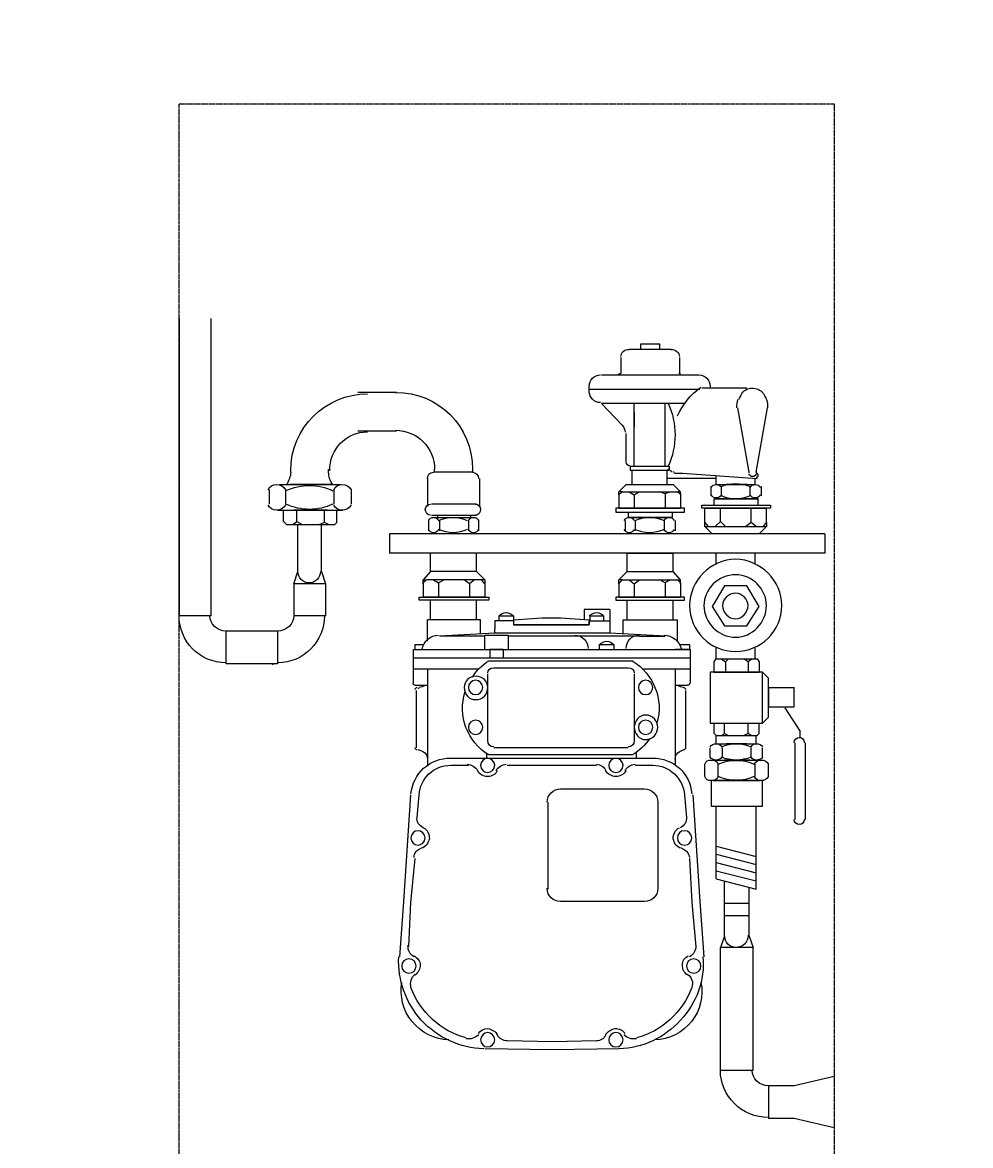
# Model space of a CAD drawing. Header units: millimetres. Extents: x -9013 to 516, y -36629 to 6082.
# Drawn here: x -2578.1 to -2216.3, y 4121.8 to 4550.5 of the extents above; entities that cross this region are included whole.
import ezdxf

# ---------------------------------------------------------------- set-up
doc = ezdxf.new("R2010")
doc.units = ezdxf.units.MM
doc.header["$LTSCALE"] = 0.05
doc.linetypes.add('CENTER2', pattern=[28.575, 19.05, -3.175, 3.175, -3.175])
doc.layers.get('0').update_dxf_attribs({"lineweight": 18})
doc.layers.get('Defpoints').update_dxf_attribs({"color": 140, "lineweight": 18})
doc.layers.add('1', color=7, linetype='Continuous')
doc.layers.add('G-Anno-Std-Cntr', color=1, linetype='CENTER2', lineweight=18)
doc.styles.add('trebuchet_MS', font='trebuc.ttf')
doc.dimstyles.new('MGP', dxfattribs={"dimtxt": 2.5, "dimasz": 2.5, "dimexe": 1.25, "dimexo": 0.625, "dimtad": 1, "dimdec": 0, "dimtxsty": 'trebuchet_MS', "dimcen": 2.5, "dimclrt": 7, "dimadec": 0, "dimazin": 0, "dimtfac": 1, "dimtdec": 0, "dimtmove": 0, "dimatfit": 3, "dimfxl": 1.148294, "dimfxlon": 1, "dimarcsym": 2})

# ---------------------------------------------------------------- blocks, each defined once
blk = doc.blocks.new('*D191')
at = {"color": 0, "lineweight": -2, "transparency": 16777216}
for p, q in [((-2856.68, 4519.46), (-2984.51, 4519.46)), ((-2971.51, 4094.46), (-2971.51, 4494.46)), ((-2856.68, 4069.46), (-2984.51, 4069.46))]:
    blk.add_line(p, q, dxfattribs=at)
at = {"color": 0, "transparency": 16777216}
for points in [[(-2975.68, 4494.46), (-2967.35, 4494.46), (-2971.51, 4519.46)], [(-2975.68, 4094.46), (-2967.35, 4094.46), (-2971.51, 4069.46)]]:
    blk.add_solid(points, dxfattribs=at)
at = {"layer": 'Defpoints', "color": 0, "transparency": 16777216}
for p in [(-2971.51, 4519.46), (-2366.28, 4519.46), (-2216.28, 4069.46)]:
    blk.add_point(p, dxfattribs=at)
at = {"color": 7, "transparency": 16777216, "insert": (-2990.23, 4294.46), "char_height": 25, "attachment_point": 5, "rotation": 90, "style": 'trebuchet_MS'}
blk.add_mtext('450', dxfattribs=at)
blk = doc.blocks.new('*D192')
at = {"color": 0, "lineweight": -2, "transparency": 16777216}
for p, q in [((-2856.68, 4669.46), (-2984.51, 4669.46)), ((-2971.51, 4544.46), (-2971.51, 4644.46)), ((-2856.68, 4519.46), (-2984.51, 4519.46))]:
    blk.add_line(p, q, dxfattribs=at)
at = {"color": 0, "transparency": 16777216}
for points in [[(-2975.68, 4644.46), (-2967.35, 4644.46), (-2971.51, 4669.46)], [(-2975.68, 4544.46), (-2967.35, 4544.46), (-2971.51, 4519.46)]]:
    blk.add_solid(points, dxfattribs=at)
at = {"layer": 'Defpoints', "color": 0, "transparency": 16777216}
for p in [(-2971.51, 4669.46), (-2366.28, 4669.46), (-2216.28, 4519.46)]:
    blk.add_point(p, dxfattribs=at)
at = {"color": 7, "transparency": 16777216, "insert": (-2990.23, 4594.46), "char_height": 25, "attachment_point": 5, "rotation": 90, "style": 'trebuchet_MS'}
blk.add_mtext('150', dxfattribs=at)

msp = doc.modelspace()

# ---------------------------------------------------------------- linework, layer by layer
at = {"layer": '1', "color": 42, "lineweight": 9}
for points in [[(-2518.36, 4437.48), (-2518.36, 4324.09)], [(-2506.24, 4437.48), (-2506.24, 4324.09)], [(-2464.01, 4340.9), (-2462.45, 4336.21), (-2474.57, 4336.21), (-2473, 4340.9)], [(-2474.57, 4336.21), (-2474.57, 4324.09)], [(-2462.45, 4336.21), (-2462.45, 4324.09)], [(-2480.82, 4318.23), (-2500.37, 4318.23)], [(-2480.82, 4305.71), (-2500.37, 4305.71)], [(-2310.2, 4201.7), (-2311.76, 4197.4)], [(-2300.81, 4201.7), (-2299.25, 4197.4)], [(-2299.25, 4150.48), (-2299.25, 4197.4), (-2311.76, 4197.4)], [(-2311.76, 4150.48), (-2311.76, 4197.4)], [(-2268.36, 4148.14), (-2283.61, 4144.62)], [(-2283.61, 4144.62), (-2293.38, 4144.62)], [(-2283.61, 4132.1), (-2293.38, 4132.1)], [(-2268.36, 4128.59), (-2283.61, 4132.1)]]:
    msp.add_lwpolyline(points, dxfattribs=at)
at = {"layer": '1', "color": 0, "lineweight": 5}
for points in [[(-2330.53, 4425.75), (-2346.56, 4425.75)], [(-2334.83, 4425.75), (-2334.83, 4427.71), (-2342.26, 4427.71), (-2342.26, 4425.75)], [(-2349.69, 4422.62), (-2349.69, 4416.76)], [(-2327.4, 4422.62), (-2327.4, 4416.76)], [(-2357.12, 4415.98), (-2319.97, 4415.98)], [(-2350.08, 4415.98), (-2350.86, 4415.98)], [(-2326.62, 4415.98), (-2326.23, 4415.98)], [(-2361.81, 4409.33), (-2361.81, 4411.68)], [(-2315.67, 4411.68), (-2315.67, 4410.89)], [(-2435.32, 4409.33), (-2450.18, 4409.33)], [(-2361.81, 4410.5), (-2319.58, 4410.5)], [(-2301.6, 4410.89), (-2318.8, 4410.89)], [(-2349.3, 4396.82), (-2357.12, 4405.03)], [(-2325.06, 4405.03), (-2357.12, 4405.03)], [(-2344.61, 4381.18), (-2344.61, 4405.03)], [(-2332.88, 4381.18), (-2332.88, 4405.03)], [(-2300.81, 4378.83), (-2305.11, 4403.47)], [(-2298.08, 4378.83), (-2293.78, 4403.47)], [(-2344.61, 4401.9), (-2344.61, 4396.04)], [(-2435.32, 4394.47), (-2450.18, 4394.47)], [(-2347.73, 4382.74), (-2347.73, 4393.69)], [(-2475.74, 4378.83), (-2475.74, 4380)], [(-2461.27, 4378.83), (-2461.27, 4380)], [(-2406.39, 4380), (-2406.39, 4378.83), (-2421.24, 4378.83)], [(-2420.85, 4378.83), (-2420.85, 4380)], [(-2346.17, 4381.18), (-2331.31, 4381.18)], [(-2346.17, 4381.18), (-2346.17, 4381.18), (-2346.17, 4379.61), (-2345.39, 4379.61)], [(-2345.39, 4379.61), (-2331.31, 4379.61)], [(-2345.39, 4374.14), (-2345.39, 4379.61)], [(-2331.31, 4381.18), (-2331.31, 4379.61), (-2332.09, 4379.61)], [(-2332.09, 4374.14), (-2332.09, 4379.61)], [(-2329.36, 4378.44), (-2326.23, 4378.44)], [(-2326.23, 4378.44), (-2297.69, 4376.49)], [(-2313.33, 4374.14), (-2313.33, 4377.66)], [(-2297.69, 4378.44), (-2298.08, 4378.44)], [(-2297.29, 4377.27), (-2297.29, 4378.05)], [(-2480.04, 4374.14), (-2456.58, 4374.14)], [(-2460.1, 4374.14), (-2476.13, 4374.14)], [(-2423.59, 4376.49), (-2423.59, 4365.93)], [(-2403.65, 4376.49), (-2403.65, 4365.93)], [(-2350.47, 4370.23), (-2349.3, 4371.4), (-2350.47, 4371.4), (-2347.73, 4374.14)], [(-2347.73, 4374.14), (-2329.75, 4374.14)], [(-2313.33, 4376.49), (-2332.09, 4376.49)], [(-2327.01, 4371.4), (-2329.75, 4374.14)], [(-2315.28, 4369.84), (-2315.28, 4373.36)], [(-2313.33, 4374.14), (-2298.47, 4374.14)], [(-2312.93, 4374.14), (-2298.86, 4374.14)], [(-2311.37, 4369.84), (-2311.37, 4373.36)], [(-2301.6, 4374.14), (-2309.42, 4374.14)], [(-2300.42, 4369.84), (-2300.42, 4373.36)], [(-2298.47, 4374.14), (-2298.47, 4376.49)], [(-2296.12, 4369.84), (-2296.12, 4373.36)], [(-2483.95, 4372.18), (-2483.95, 4366.71)], [(-2477.69, 4372.18), (-2477.69, 4366.71)], [(-2459.32, 4372.18), (-2459.32, 4366.71)], [(-2452.67, 4372.18), (-2452.67, 4366.71)], [(-2350.47, 4370.23), (-2350.47, 4371.4)], [(-2350.47, 4370.23), (-2350.47, 4365.15)], [(-2349.3, 4371.4), (-2328.18, 4371.4)], [(-2346.56, 4371.4), (-2344.61, 4370.23), (-2342.65, 4371.4)], [(-2344.61, 4370.23), (-2344.61, 4365.15)], [(-2330.92, 4371.4), (-2332.88, 4370.62), (-2334.83, 4371.4)], [(-2332.88, 4370.62), (-2332.88, 4365.15)], [(-2327.01, 4370.23), (-2327.01, 4371.4), (-2328.18, 4371.4), (-2327.01, 4370.62)], [(-2327.01, 4370.62), (-2327.01, 4365.15)], [(-2297.29, 4368.67), (-2314.11, 4368.67), (-2297.29, 4368.67), (-2314.11, 4368.67)], [(-2314.11, 4366.32), (-2314.11, 4368.67)], [(-2312.93, 4368.67), (-2298.86, 4368.67)], [(-2300.81, 4368.67), (-2310.2, 4368.67)], [(-2297.29, 4366.32), (-2297.29, 4368.67)], [(-2480.82, 4364.36), (-2455.8, 4364.36)], [(-2480.04, 4364.36), (-2456.58, 4364.36)], [(-2478.48, 4364.36), (-2458.14, 4364.36)], [(-2478.48, 4360.06), (-2478.48, 4364.36)], [(-2461.66, 4364.36), (-2474.57, 4364.36)], [(-2473.39, 4360.06), (-2473.39, 4364.36)], [(-2462.84, 4359.67), (-2462.84, 4364.36)], [(-2458.14, 4359.67), (-2458.14, 4364.36)], [(-2404.82, 4366.71), (-2422.03, 4366.71)], [(-2325.45, 4365.15), (-2351.64, 4365.15)], [(-2351.64, 4365.15), (-2351.64, 4363.58)], [(-2350.47, 4365.15), (-2327.01, 4365.15)], [(-2325.45, 4363.58), (-2325.45, 4365.15)], [(-2318.8, 4366.32), (-2292.6, 4366.32)], [(-2318.8, 4365.15), (-2318.8, 4366.32)], [(-2292.6, 4365.15), (-2318.8, 4365.15)], [(-2317.63, 4365.15), (-2294.17, 4365.15)], [(-2317.63, 4359.67), (-2317.63, 4365.15)], [(-2311.76, 4360.06), (-2311.76, 4365.15)], [(-2300.03, 4359.67), (-2300.03, 4365.15)], [(-2294.17, 4359.67), (-2294.17, 4365.15)], [(-2292.6, 4366.32), (-2292.6, 4365.15)], [(-2478.48, 4360.06), (-2477.3, 4358.89)], [(-2474.96, 4358.89), (-2473.39, 4360.06)], [(-2473.39, 4360.06), (-2471.44, 4358.89)], [(-2423.2, 4360.45), (-2423.2, 4356.54)], [(-2422.03, 4362.41), (-2404.82, 4362.41)], [(-2421.24, 4361.63), (-2405.99, 4361.63)], [(-2419.68, 4362.41), (-2407.17, 4362.41)], [(-2419.68, 4362.41), (-2419.68, 4361.63)], [(-2418.9, 4360.45), (-2418.9, 4356.54)], [(-2407.95, 4360.45), (-2407.95, 4356.54)], [(-2407.17, 4362.41), (-2407.17, 4361.63)], [(-2404.04, 4360.45), (-2404.04, 4356.54)], [(-2351.64, 4363.58), (-2325.45, 4363.58)], [(-2348.13, 4360.45), (-2348.13, 4356.54)], [(-2346.95, 4363.58), (-2346.95, 4361.63)], [(-2330.14, 4361.63), (-2346.95, 4361.63), (-2330.14, 4361.63), (-2346.95, 4361.63)], [(-2345.78, 4361.63), (-2331.7, 4361.63)], [(-2344.22, 4360.45), (-2344.22, 4356.54)], [(-2333.66, 4361.63), (-2343.04, 4361.63)], [(-2333.27, 4360.45), (-2333.27, 4356.54)], [(-2330.14, 4363.58), (-2330.14, 4361.63)], [(-2328.97, 4360.45), (-2328.97, 4356.54)], [(-2313.72, 4358.11), (-2311.76, 4360.06)], [(-2311.76, 4360.06), (-2309.81, 4358.11)], [(-2477.3, 4358.89), (-2458.93, 4358.89), (-2458.14, 4359.67)], [(-2473, 4340.9), (-2473, 4358.89)], [(-2462.84, 4359.67), (-2464.79, 4358.89)], [(-2464.01, 4340.9), (-2464.01, 4358.89)], [(-2461.27, 4358.89), (-2462.84, 4359.67)], [(-2317.63, 4358.11), (-2317.63, 4359.67), (-2316.45, 4358.11)], [(-2314.89, 4355.37), (-2317.63, 4358.11), (-2316.45, 4358.11)], [(-2316.45, 4358.11), (-2295.34, 4358.11)], [(-2300.03, 4359.67), (-2301.99, 4358.11)], [(-2298.08, 4358.11), (-2300.03, 4359.67)], [(-2295.34, 4358.11), (-2294.17, 4358.11), (-2296.9, 4355.37)], [(-2295.34, 4358.11), (-2294.17, 4359.67)], [(-2294.17, 4359.67), (-2294.17, 4358.11)], [(-2438.06, 4355.37), (-2438.06, 4347.94)], [(-2271.88, 4355.37), (-2271.88, 4347.94), (-2438.06, 4347.94)], [(-2271.88, 4355.37), (-2438.06, 4355.37)], [(-2404.82, 4347.94), (-2422.42, 4347.94)], [(-2422.42, 4340.9), (-2422.42, 4347.94)], [(-2404.82, 4340.9), (-2404.82, 4347.94)], [(-2347.34, 4347.94), (-2329.75, 4347.94)], [(-2347.34, 4340.9), (-2347.34, 4347.94)], [(-2329.75, 4340.9), (-2329.75, 4347.94)], [(-2313.33, 4344.03), (-2313.33, 4347.94)], [(-2298.47, 4344.03), (-2298.47, 4347.94)], [(-2422.42, 4340.9), (-2425.15, 4337.78), (-2423.98, 4337.78)], [(-2404.82, 4340.9), (-2422.42, 4340.9)], [(-2404.82, 4340.9), (-2401.69, 4337.78), (-2402.87, 4337.78)], [(-2349.3, 4337.78), (-2350.47, 4337.78), (-2347.34, 4340.9)], [(-2349.3, 4337.78), (-2328.18, 4337.78), (-2327.01, 4337.78), (-2329.75, 4340.9)], [(-2347.34, 4340.9), (-2329.75, 4340.9)], [(-2423.98, 4337.78), (-2425.15, 4336.6)], [(-2425.15, 4336.21), (-2425.15, 4337.78)], [(-2425.15, 4336.6), (-2425.15, 4331.13)], [(-2402.87, 4337.78), (-2423.98, 4337.78)], [(-2421.24, 4337.78), (-2419.29, 4336.6)], [(-2419.29, 4336.6), (-2417.33, 4337.78)], [(-2419.29, 4336.6), (-2419.29, 4331.13)], [(-2407.56, 4336.21), (-2409.51, 4337.78)], [(-2405.6, 4337.78), (-2407.56, 4336.21)], [(-2407.56, 4336.21), (-2407.56, 4331.13)], [(-2401.69, 4337.78), (-2401.69, 4336.21), (-2402.87, 4337.78)], [(-2401.69, 4336.21), (-2401.69, 4331.13)], [(-2350.47, 4336.21), (-2350.47, 4337.78)], [(-2350.47, 4336.21), (-2349.3, 4337.78)], [(-2350.47, 4336.21), (-2350.47, 4331.13)], [(-2346.56, 4337.78), (-2344.61, 4336.21)], [(-2344.61, 4336.21), (-2342.65, 4337.78)], [(-2344.61, 4336.21), (-2344.61, 4331.13)], [(-2330.92, 4337.78), (-2332.88, 4336.6), (-2334.83, 4337.78)], [(-2332.88, 4336.6), (-2332.88, 4331.13)], [(-2328.18, 4337.78), (-2327.01, 4336.6)], [(-2327.01, 4336.21), (-2327.01, 4337.78)], [(-2327.01, 4336.6), (-2327.01, 4331.13)], [(-2301.6, 4320.18), (-2296.9, 4327.61), (-2301.6, 4335.43), (-2310.2, 4335.43), (-2314.89, 4327.61), (-2310.2, 4320.18), (-2301.6, 4320.18)], [(-2426.72, 4331.13), (-2400.13, 4331.13)], [(-2426.72, 4329.96), (-2426.72, 4331.13)], [(-2401.69, 4331.13), (-2425.15, 4331.13)], [(-2400.13, 4331.13), (-2400.13, 4329.96)], [(-2325.45, 4331.13), (-2351.64, 4331.13)], [(-2351.64, 4331.13), (-2351.64, 4329.96)], [(-2350.47, 4331.13), (-2327.01, 4331.13)], [(-2325.45, 4329.96), (-2325.45, 4331.13)], [(-2400.13, 4329.96), (-2426.72, 4329.96)], [(-2422.42, 4322.53), (-2422.42, 4329.96)], [(-2404.82, 4322.53), (-2404.82, 4329.96)], [(-2353.99, 4326.44), (-2363.77, 4326.44), (-2363.77, 4322.53)], [(-2353.99, 4326.44), (-2353.99, 4319.01)], [(-2351.64, 4329.96), (-2325.45, 4329.96)], [(-2347.34, 4322.53), (-2347.34, 4329.96)], [(-2329.75, 4322.53), (-2329.75, 4329.96)], [(-2506.24, 4324.09), (-2518.36, 4324.09)], [(-2462.45, 4324.09), (-2474.57, 4324.09)], [(-2423.59, 4314.32), (-2423.59, 4322.53)], [(-2403.26, 4317.44), (-2403.26, 4322.53), (-2423.59, 4322.53)], [(-2390.75, 4322.14), (-2397.78, 4322.14), (-2397.78, 4319.01)], [(-2396.22, 4322.14), (-2396.22, 4324.09)], [(-2396.22, 4324.09), (-2393.48, 4324.09), (-2390.75, 4324.09)], [(-2390.75, 4324.09), (-2390.75, 4322.14)], [(-2390.75, 4322.14), (-2390.75, 4320.57), (-2361.81, 4320.57), (-2361.81, 4322.14), (-2353.99, 4322.14)], [(-2361.81, 4322.14), (-2361.81, 4320.57)], [(-2361.42, 4322.14), (-2361.42, 4324.09)], [(-2361.42, 4324.09), (-2358.68, 4324.09), (-2356.34, 4324.09)], [(-2356.34, 4324.09), (-2356.34, 4322.14)], [(-2348.91, 4322.53), (-2328.18, 4322.53)], [(-2348.91, 4317.44), (-2348.91, 4322.53)], [(-2328.18, 4314.32), (-2328.18, 4322.53)], [(-2500.37, 4305.71), (-2500.37, 4318.23)], [(-2480.82, 4318.23), (-2480.82, 4305.71)], [(-2332.88, 4316.27), (-2353.99, 4317.44), (-2397.78, 4317.44), (-2418.9, 4316.27)], [(-2397.78, 4317.44), (-2397.78, 4319.01)], [(-2361.81, 4320.57), (-2390.75, 4320.57)], [(-2353.99, 4319.01), (-2353.99, 4317.44)], [(-2428.28, 4313.14), (-2425.94, 4313.14)], [(-2428.28, 4311.19), (-2428.28, 4313.14)], [(-2425.94, 4313.14), (-2425.15, 4313.14)], [(-2401.69, 4316.27), (-2409.51, 4316.27), (-2418.9, 4316.27)], [(-2401.69, 4311.19), (-2401.69, 4316.66), (-2392.7, 4316.66), (-2392.7, 4311.19)], [(-2342.65, 4316.27), (-2392.7, 4316.27)], [(-2367.28, 4316.27), (-2384.88, 4316.27)], [(-2357.9, 4311.19), (-2357.9, 4313.14)], [(-2357.9, 4313.14), (-2354.77, 4313.14), (-2352.43, 4313.14)], [(-2352.43, 4313.14), (-2352.43, 4311.19)], [(-2342.65, 4316.27), (-2332.88, 4316.27)], [(-2327.4, 4313.14), (-2326.62, 4313.14)], [(-2326.62, 4313.14), (-2323.49, 4313.14)], [(-2323.49, 4313.14), (-2323.49, 4311.19)], [(-2429.06, 4311.19), (-2429.06, 4298.28)], [(-2429.06, 4311.19), (-2323.1, 4311.19)], [(-2399.74, 4311.19), (-2399.74, 4308.06)], [(-2394.66, 4311.19), (-2399.74, 4311.19)], [(-2394.66, 4311.19), (-2394.66, 4308.06)], [(-2323.88, 4311.19), (-2328.97, 4311.19)], [(-2323.1, 4298.28), (-2323.1, 4311.19)], [(-2313.33, 4307.67), (-2313.33, 4311.97)], [(-2298.47, 4307.67), (-2298.47, 4311.97)], [(-2482.39, 4305.32), (-2482.78, 4305.71)], [(-2429.06, 4308.06), (-2323.1, 4308.06)], [(-2400.13, 4306.89), (-2345, 4306.89)], [(-2314.11, 4302.58), (-2314.11, 4306.49), (-2313.33, 4307.67)], [(-2313.33, 4307.67), (-2297.69, 4307.67)], [(-2311.37, 4307.67), (-2309.81, 4306.49), (-2308.63, 4307.67)], [(-2309.81, 4306.49), (-2309.81, 4302.58)], [(-2299.64, 4307.67), (-2301.2, 4306.49), (-2302.77, 4307.67)], [(-2301.2, 4306.49), (-2301.2, 4302.58)], [(-2297.69, 4307.67), (-2296.9, 4306.49)], [(-2296.9, 4306.49), (-2296.9, 4302.58)], [(-2429.06, 4303.76), (-2404.04, 4303.76)], [(-2423.59, 4303.76), (-2423.59, 4267)], [(-2400.52, 4276), (-2400.52, 4301.8)], [(-2398.17, 4304.15), (-2346.95, 4304.15)], [(-2344.61, 4301.8), (-2344.61, 4276)], [(-2341.09, 4303.76), (-2323.1, 4303.76)], [(-2328.97, 4303.76), (-2328.97, 4267)], [(-2315.67, 4302.58), (-2315.67, 4283.03)], [(-2295.73, 4302.58), (-2315.67, 4302.58)], [(-2314.11, 4302.58), (-2296.9, 4302.58)], [(-2295.73, 4283.03), (-2295.73, 4302.58)], [(-2295.73, 4302.58), (-2293.38, 4300.24)], [(-2293.38, 4285.38), (-2293.38, 4300.24)], [(-2428.28, 4297.5), (-2423.59, 4297.5)], [(-2426.72, 4296.33), (-2427.11, 4296.33)], [(-2328.97, 4297.5), (-2324.27, 4297.5)], [(-2293.38, 4296.72), (-2293.38, 4289.29)], [(-2293.38, 4296.72), (-2283.61, 4296.72)], [(-2283.61, 4289.29), (-2283.61, 4296.72)], [(-2427.89, 4295.55), (-2427.89, 4273.65)], [(-2325.06, 4295.55), (-2325.06, 4273.65)], [(-2293.38, 4289.29), (-2283.61, 4289.29)], [(-2287.13, 4288.9), (-2281.26, 4279.91)], [(-2315.67, 4283.03), (-2295.73, 4283.03)], [(-2314.11, 4279.12), (-2314.11, 4283.03)], [(-2311.37, 4278.34), (-2310.2, 4279.12), (-2310.2, 4283.03)], [(-2300.03, 4278.34), (-2301.2, 4279.12), (-2301.2, 4283.03)], [(-2297.69, 4278.34), (-2296.9, 4279.12), (-2296.9, 4283.03)], [(-2295.73, 4283.03), (-2293.38, 4285.38)], [(-2314.11, 4279.12), (-2313.33, 4278.34)], [(-2310.2, 4279.12), (-2308.63, 4278.34)], [(-2301.2, 4279.12), (-2302.77, 4278.34)], [(-2281.26, 4277.56), (-2281.26, 4279.91)], [(-2313.33, 4278.34), (-2297.69, 4278.34)], [(-2313.33, 4275.21), (-2313.33, 4278.34)], [(-2313.33, 4275.21), (-2297.69, 4275.21)], [(-2312.93, 4275.21), (-2298.47, 4275.21)], [(-2301.6, 4275.21), (-2309.42, 4275.21)], [(-2298.08, 4275.21), (-2298.08, 4278.34)], [(-2283.22, 4246.28), (-2283.22, 4275.61)], [(-2279.31, 4246.28), (-2279.31, 4275.61)], [(-2427.11, 4272.87), (-2426.72, 4272.87)], [(-2400.91, 4269.74), (-2400.91, 4270.91), (-2400.91, 4271.69)], [(-2345, 4270.91), (-2400.13, 4270.91)], [(-2346.95, 4273.65), (-2398.17, 4273.65)], [(-2343.82, 4269.74), (-2343.82, 4270.91), (-2343.82, 4271.69)], [(-2315.67, 4270.13), (-2315.67, 4273.65)], [(-2310.98, 4270.13), (-2310.98, 4273.65)], [(-2300.03, 4270.13), (-2300.03, 4273.65)], [(-2295.73, 4270.13), (-2295.73, 4273.65)], [(-2414.6, 4269.74), (-2337.57, 4269.74)], [(-2414.6, 4267), (-2407.95, 4267)], [(-2393.09, 4267), (-2359.07, 4267)], [(-2344.22, 4267), (-2337.57, 4267)], [(-2317.63, 4262.7), (-2317.63, 4267.39)], [(-2315.28, 4268.96), (-2296.12, 4268.96)], [(-2314.5, 4268.96), (-2296.51, 4268.96)], [(-2312.93, 4268.96), (-2298.47, 4268.96)], [(-2312.54, 4262.7), (-2312.54, 4267.39)], [(-2300.42, 4268.96), (-2310.2, 4268.96)], [(-2298.47, 4262.7), (-2298.47, 4267.39)], [(-2293.38, 4262.7), (-2293.38, 4267.39)], [(-2372.76, 4258.01), (-2340.7, 4258.01)], [(-2315.28, 4261.14), (-2315.28, 4251.36)], [(-2295.73, 4261.14), (-2315.28, 4261.14)], [(-2314.5, 4261.14), (-2296.51, 4261.14)], [(-2295.73, 4251.36), (-2295.73, 4261.14)], [(-2432.58, 4215), (-2429.85, 4255.66)], [(-2427.5, 4247.06), (-2426.72, 4255.66)], [(-2377.45, 4219.69), (-2377.45, 4252.93)], [(-2335.61, 4252.93), (-2335.61, 4219.69)], [(-2325.45, 4255.66), (-2324.66, 4247.06)], [(-2322.32, 4255.66), (-2319.58, 4215), (-2318.02, 4193.88)], [(-2315.28, 4251.36), (-2295.73, 4251.36)], [(-2313.33, 4223.6), (-2313.33, 4251.36)], [(-2298.08, 4219.69), (-2298.08, 4251.36)], [(-2313.33, 4236.11), (-2298.08, 4232.2)], [(-2430.63, 4197.79), (-2429.85, 4214.61), (-2428.28, 4231.42)], [(-2323.49, 4231.42), (-2322.71, 4214.61), (-2321.15, 4197.79)], [(-2313.33, 4232.99), (-2298.08, 4229.07)], [(-2313.33, 4229.86), (-2298.08, 4225.95)], [(-2313.33, 4226.73), (-2298.08, 4222.82)], [(-2313.33, 4223.6), (-2298.08, 4219.69)], [(-2310.2, 4201.7), (-2310.2, 4222.82)], [(-2300.81, 4201.7), (-2300.81, 4220.47)], [(-2434.15, 4193.88), (-2432.58, 4215)], [(-2340.7, 4215), (-2372.76, 4215)], [(-2300.81, 4214.22), (-2310.2, 4214.22)], [(-2300.81, 4209.52), (-2310.2, 4209.52)], [(-2350.47, 4158.69), (-2375.89, 4158.3), (-2401.69, 4158.69)], [(-2375.89, 4161.43), (-2393.09, 4161.82)], [(-2359.07, 4161.82), (-2375.89, 4161.43)], [(-2299.25, 4150.48), (-2311.76, 4150.48)], [(-2293.38, 4144.62), (-2293.38, 4132.1)]]:
    msp.add_lwpolyline(points, dxfattribs=at)
for points in [[(-2349.69, 4423.02), (-2349.69, 4424.58), (-2348.52, 4425.75), (-2346.56, 4425.75)], [(-2330.53, 4425.75), (-2328.97, 4425.75), (-2327.4, 4424.58), (-2327.4, 4423.02)], [(-2361.81, 4411.68), (-2361.81, 4414.02), (-2359.86, 4415.98), (-2357.51, 4415.98)], [(-2349.69, 4416.76), (-2349.69, 4416.37), (-2350.08, 4416.37), (-2350.47, 4416.37)], [(-2327.01, 4416.37), (-2327.4, 4416.37), (-2327.4, 4416.37), (-2327.4, 4416.76)], [(-2319.97, 4415.98), (-2317.63, 4415.98), (-2315.67, 4414.02), (-2315.67, 4411.68)], [(-2475.74, 4379.42), (-2475.74, 4395.84), (-2462.45, 4408.74), (-2446.41, 4408.74)], [(-2435.71, 4409.33), (-2419.29, 4409.33), (-2406.39, 4396.43), (-2406.39, 4380)], [(-2357.51, 4405.42), (-2359.86, 4405.42), (-2361.81, 4407.38), (-2361.81, 4409.72)], [(-2328.18, 4400.34), (-2326.23, 4404.64), (-2323.1, 4408.55), (-2319.19, 4411.29)], [(-2304.72, 4406.59), (-2304.33, 4407.38), (-2303.94, 4408.16), (-2303.55, 4408.94)], [(-2303.55, 4408.94), (-2303.16, 4409.72), (-2302.38, 4410.11), (-2301.6, 4410.5)], [(-2301.6, 4410.5), (-2301.2, 4410.89), (-2300.42, 4410.89), (-2299.64, 4410.89)], [(-2299.64, 4410.89), (-2298.86, 4410.89), (-2298.08, 4410.89), (-2297.29, 4410.5)], [(-2297.29, 4410.5), (-2296.51, 4410.11), (-2296.12, 4409.72), (-2295.34, 4408.94)], [(-2295.34, 4408.94), (-2294.95, 4408.16), (-2294.56, 4407.38), (-2294.17, 4406.59)], [(-2331.7, 4405.03), (-2328.18, 4397.6), (-2328.18, 4388.61), (-2331.7, 4381.18)], [(-2305.51, 4403.47), (-2305.51, 4404.64), (-2305.11, 4405.42), (-2305.11, 4406.59)], [(-2294.17, 4406.59), (-2293.78, 4405.42), (-2293.78, 4404.64), (-2293.78, 4403.47)], [(-2435.71, 4394.86), (-2427.5, 4394.86), (-2420.85, 4388.22), (-2420.85, 4380)], [(-2349.3, 4396.82), (-2348.52, 4396.04), (-2348.13, 4395.25), (-2348.13, 4394.08)], [(-2460.88, 4379.42), (-2460.88, 4387.63), (-2454.62, 4394.28), (-2446.41, 4394.28)], [(-2346.17, 4381.18), (-2346.95, 4381.18), (-2347.73, 4381.96), (-2347.73, 4382.74)], [(-2475.74, 4378.83), (-2475.74, 4377.27), (-2476.52, 4375.7), (-2477.3, 4374.14)], [(-2459.71, 4374.14), (-2460.88, 4375.7), (-2461.27, 4377.27), (-2461.27, 4378.83)], [(-2423.59, 4376.49), (-2423.59, 4377.66), (-2422.81, 4378.83), (-2421.24, 4378.83)], [(-2406.39, 4378.83), (-2405.21, 4378.83), (-2404.04, 4377.66), (-2404.04, 4376.49)], [(-2330.14, 4378.83), (-2330.53, 4379.22), (-2330.92, 4379.61), (-2331.7, 4380)], [(-2329.36, 4378.83), (-2329.75, 4378.83), (-2329.75, 4378.83), (-2329.75, 4378.83)], [(-2300.81, 4378.44), (-2300.81, 4378.44), (-2300.81, 4378.83), (-2300.81, 4379.22)], [(-2300.42, 4377.66), (-2300.81, 4377.66), (-2300.81, 4378.05), (-2300.81, 4378.05)], [(-2300.03, 4377.27), (-2300.03, 4377.27), (-2300.42, 4377.66), (-2300.42, 4377.66)], [(-2299.64, 4377.27), (-2299.64, 4377.27), (-2300.03, 4377.27), (-2300.03, 4377.27)], [(-2298.86, 4377.27), (-2299.25, 4377.27), (-2299.25, 4377.27), (-2299.64, 4377.27)], [(-2298.47, 4377.66), (-2298.86, 4377.66), (-2298.86, 4377.27), (-2298.86, 4377.27)], [(-2298.08, 4378.05), (-2298.08, 4378.05), (-2298.47, 4377.66), (-2298.47, 4377.66)], [(-2298.08, 4379.22), (-2298.08, 4378.83), (-2298.08, 4378.44), (-2298.08, 4378.44)], [(-2477.69, 4371.79), (-2471.83, 4374.53), (-2465.18, 4374.53), (-2459.71, 4371.79)], [(-2311.37, 4373.36), (-2308.24, 4374.92), (-2303.94, 4374.92), (-2300.42, 4373.36)], [(-2300.42, 4369.84), (-2303.94, 4368.27), (-2308.24, 4368.27), (-2311.37, 4369.84)], [(-2459.71, 4366.71), (-2465.18, 4363.97), (-2471.83, 4363.97), (-2477.69, 4366.71)], [(-2419.29, 4360.45), (-2415.77, 4362.02), (-2411.86, 4362.02), (-2408.34, 4360.45)], [(-2344.22, 4360.45), (-2341.09, 4362.02), (-2336.79, 4362.02), (-2333.27, 4360.45)], [(-2408.34, 4356.94), (-2411.86, 4355.37), (-2415.77, 4355.37), (-2419.29, 4356.94)], [(-2333.27, 4356.94), (-2336.79, 4355.37), (-2341.09, 4355.37), (-2344.22, 4356.94)], [(-2396.22, 4324.09), (-2395.44, 4324.87), (-2394.66, 4325.26), (-2393.48, 4325.26)], [(-2393.48, 4325.26), (-2392.7, 4325.26), (-2391.53, 4324.87), (-2390.75, 4324.09)], [(-2390.75, 4322.53), (-2386.05, 4322.92), (-2380.97, 4323.31), (-2376.28, 4323.31)], [(-2376.28, 4323.31), (-2371.59, 4323.31), (-2366.5, 4322.92), (-2361.81, 4322.53)], [(-2361.81, 4324.09), (-2361.03, 4324.87), (-2359.86, 4325.26), (-2359.07, 4325.26)], [(-2359.07, 4325.26), (-2357.9, 4325.26), (-2357.12, 4324.87), (-2356.34, 4324.09)], [(-2425.55, 4311.19), (-2425.15, 4314.32), (-2422.42, 4316.66), (-2419.29, 4316.66)], [(-2367.28, 4316.66), (-2364.55, 4316.66), (-2362.2, 4314.32), (-2362.2, 4311.58)], [(-2357.9, 4313.14), (-2357.12, 4313.92), (-2355.95, 4314.32), (-2355.16, 4314.32)], [(-2355.16, 4314.32), (-2353.99, 4314.32), (-2353.21, 4313.92), (-2352.43, 4313.14)], [(-2347.73, 4311.58), (-2347.73, 4314.32), (-2345.78, 4316.66), (-2342.65, 4316.66)], [(-2333.27, 4316.66), (-2330.14, 4316.66), (-2327.4, 4314.32), (-2326.62, 4311.19)], [(-2406.39, 4300.63), (-2404.82, 4303.37), (-2402.48, 4305.32), (-2400.13, 4306.89)], [(-2345.39, 4306.89), (-2337.18, 4301.8), (-2333.27, 4292.03), (-2336, 4283.03)], [(-2400.52, 4302.19), (-2400.52, 4303.37), (-2399.74, 4304.15), (-2398.17, 4304.15)], [(-2346.95, 4304.15), (-2345.78, 4304.15), (-2344.61, 4303.37), (-2344.61, 4302.19)], [(-2428.28, 4297.5), (-2428.67, 4297.5), (-2429.06, 4297.89), (-2429.06, 4298.28)], [(-2428.28, 4295.94), (-2428.28, 4296.33), (-2427.89, 4296.72), (-2427.5, 4296.72)], [(-2424.76, 4297.5), (-2425.15, 4297.11), (-2425.94, 4296.72), (-2426.72, 4296.72)], [(-2325.84, 4296.72), (-2326.62, 4296.72), (-2327.4, 4297.11), (-2327.79, 4297.5)], [(-2325.84, 4296.72), (-2325.45, 4296.72), (-2325.06, 4296.33), (-2325.06, 4295.94)], [(-2323.49, 4298.28), (-2323.49, 4297.89), (-2323.88, 4297.5), (-2324.27, 4297.5)], [(-2400.13, 4270.91), (-2408.34, 4276), (-2412.25, 4285.77), (-2409.12, 4295.16)], [(-2398.17, 4274.04), (-2399.74, 4274.04), (-2400.52, 4274.82), (-2400.52, 4276.39)], [(-2344.61, 4276.39), (-2344.61, 4274.82), (-2345.78, 4274.04), (-2346.95, 4274.04)], [(-2338.74, 4277.17), (-2340.31, 4274.82), (-2342.65, 4272.48), (-2345.39, 4270.91)], [(-2311.37, 4274.04), (-2307.85, 4275.61), (-2303.55, 4275.61), (-2300.03, 4274.04)], [(-2427.5, 4272.87), (-2427.89, 4272.87), (-2428.28, 4273.26), (-2428.28, 4273.65)], [(-2426.72, 4272.87), (-2425.15, 4272.48), (-2423.59, 4271.3), (-2423.59, 4269.35)], [(-2328.97, 4269.35), (-2328.97, 4271.3), (-2327.4, 4272.48), (-2325.84, 4272.87)], [(-2325.06, 4273.65), (-2325.06, 4273.26), (-2325.45, 4272.87), (-2325.84, 4272.87)], [(-2300.03, 4270.13), (-2303.55, 4268.57), (-2307.85, 4268.57), (-2311.37, 4270.13)], [(-2429.85, 4256.05), (-2429.06, 4263.87), (-2422.81, 4269.74), (-2414.6, 4269.74)], [(-2426.72, 4255.66), (-2426.33, 4261.92), (-2421.24, 4267), (-2414.6, 4267)], [(-2408.34, 4267.39), (-2406.78, 4267.39), (-2405.21, 4266.22), (-2404.43, 4265.05)], [(-2397.39, 4265.05), (-2396.61, 4266.22), (-2395.05, 4267.39), (-2393.48, 4267.39)], [(-2359.07, 4267.39), (-2357.51, 4267.39), (-2355.95, 4266.22), (-2355.55, 4265.05)], [(-2348.13, 4265.05), (-2347.34, 4266.22), (-2346.17, 4267.39), (-2344.22, 4267.39)], [(-2337.57, 4269.74), (-2329.75, 4269.74), (-2323.1, 4263.87), (-2322.71, 4256.05)], [(-2337.57, 4267), (-2331.31, 4267), (-2325.84, 4261.92), (-2325.45, 4255.66)], [(-2312.54, 4267.39), (-2308.24, 4269.35), (-2303.16, 4269.35), (-2298.86, 4267.39)], [(-2298.86, 4262.7), (-2303.16, 4260.75), (-2308.24, 4260.75), (-2312.54, 4262.7)], [(-2377.84, 4252.93), (-2377.84, 4255.66), (-2375.5, 4258.01), (-2372.76, 4258.01)], [(-2340.7, 4258.01), (-2337.96, 4258.01), (-2335.61, 4255.66), (-2335.61, 4252.93)], [(-2425.15, 4243.15), (-2426.72, 4243.93), (-2427.89, 4245.5), (-2427.5, 4247.06)], [(-2324.66, 4247.06), (-2324.66, 4245.5), (-2325.45, 4243.93), (-2327.01, 4243.15)], [(-2428.67, 4231.81), (-2428.67, 4233.38), (-2427.5, 4234.94), (-2425.94, 4235.33)], [(-2326.62, 4235.33), (-2325.06, 4234.94), (-2323.88, 4233.38), (-2323.49, 4231.81)], [(-2372.76, 4215), (-2375.5, 4215), (-2377.84, 4216.95), (-2377.84, 4220.08)], [(-2335.61, 4220.08), (-2335.61, 4216.95), (-2337.96, 4215), (-2340.7, 4215)], [(-2428.67, 4193.88), (-2430.24, 4194.67), (-2431.02, 4196.23), (-2431.02, 4198.19)], [(-2321.15, 4198.19), (-2321.15, 4196.23), (-2321.93, 4194.67), (-2323.49, 4193.88)], [(-2429.85, 4182.15), (-2430.24, 4184.11), (-2429.85, 4186.06), (-2428.28, 4187.24)], [(-2324.27, 4187.24), (-2322.71, 4186.06), (-2321.93, 4184.11), (-2322.71, 4182.15)], [(-2408.73, 4162.99), (-2418.51, 4165.34), (-2426.33, 4172.77), (-2429.85, 4182.15)], [(-2322.71, 4182.15), (-2326.23, 4172.77), (-2334.05, 4165.34), (-2343.82, 4162.99)], [(-2404.04, 4164.17), (-2405.21, 4162.99), (-2407.17, 4162.21), (-2408.73, 4162.6)], [(-2393.09, 4161.82), (-2394.66, 4161.82), (-2396.22, 4162.6), (-2397, 4164.17)], [(-2355.55, 4164.17), (-2355.95, 4162.6), (-2357.51, 4161.82), (-2359.07, 4161.82)], [(-2343.82, 4162.6), (-2345.78, 4162.21), (-2347.34, 4162.99), (-2348.52, 4164.17)]]:
    msp.add_open_spline(points, degree=3, dxfattribs=at)
for points, knots in [([(-2298.08, 4378.44), (-2298.08, 4378.44), (-2297.69, 4378.44), (-2297.69, 4378.44), (-2297.69, 4378.05), (-2297.69, 4378.05), (-2297.69, 4378.05)], [0, 0, 0, 0, 1, 1, 1, 2, 2, 2, 2]), ([(-2297.69, 4377.27), (-2297.69, 4377.27), (-2297.69, 4376.88), (-2297.69, 4376.88), (-2297.69, 4376.88), (-2298.08, 4376.88), (-2298.08, 4376.88)], [0, 0, 0, 0, 1, 1, 1, 2, 2, 2, 2]), ([(-2484.34, 4372.18), (-2483.95, 4373.36), (-2482.39, 4374.14), (-2481.21, 4374.14), (-2479.65, 4374.14), (-2478.48, 4373.36), (-2477.69, 4372.18)], [0, 0, 0, 0, 1, 1, 1, 2, 2, 2, 2]), ([(-2459.32, 4372.18), (-2458.93, 4373.36), (-2457.36, 4374.14), (-2456.19, 4374.14), (-2454.62, 4374.14), (-2453.45, 4373.36), (-2452.67, 4372.18)], [0, 0, 0, 0, 1, 1, 1, 2, 2, 2, 2]), ([(-2315.28, 4372.97), (-2314.89, 4373.75), (-2314.11, 4374.14), (-2313.33, 4374.14), (-2312.54, 4374.14), (-2311.76, 4373.75), (-2311.37, 4372.97)], [0, 0, 0, 0, 1, 1, 1, 2, 2, 2, 2]), ([(-2300.42, 4372.97), (-2300.03, 4373.75), (-2299.25, 4374.14), (-2298.47, 4374.14), (-2297.69, 4374.14), (-2296.9, 4373.75), (-2296.51, 4372.97)], [0, 0, 0, 0, 1, 1, 1, 2, 2, 2, 2]), ([(-2311.37, 4370.23), (-2311.76, 4369.45), (-2312.54, 4369.06), (-2313.33, 4369.06), (-2314.11, 4369.06), (-2314.89, 4369.45), (-2315.28, 4370.23)], [0, 0, 0, 0, 1, 1, 1, 2, 2, 2, 2]), ([(-2296.51, 4370.23), (-2296.9, 4369.45), (-2297.69, 4369.06), (-2298.47, 4369.06), (-2299.25, 4369.06), (-2300.03, 4369.45), (-2300.42, 4370.23)], [0, 0, 0, 0, 1, 1, 1, 2, 2, 2, 2]), ([(-2477.69, 4366.32), (-2478.48, 4365.15), (-2479.65, 4364.36), (-2481.21, 4364.36), (-2482.39, 4364.36), (-2483.95, 4365.15), (-2484.34, 4366.32)], [0, 0, 0, 0, 1, 1, 1, 2, 2, 2, 2]), ([(-2452.67, 4366.32), (-2453.45, 4365.15), (-2454.62, 4364.36), (-2456.19, 4364.36), (-2457.36, 4364.36), (-2458.93, 4365.15), (-2459.32, 4366.32)], [0, 0, 0, 0, 1, 1, 1, 2, 2, 2, 2]), ([(-2422.42, 4362.41), (-2423.59, 4362.41), (-2424.37, 4363.58), (-2424.37, 4364.76), (-2424.37, 4365.54), (-2423.59, 4366.71), (-2422.42, 4366.71)], [0, 0, 0, 0, 1, 1, 1, 2, 2, 2, 2]), ([(-2405.21, 4366.71), (-2404.04, 4366.71), (-2403.26, 4365.54), (-2403.26, 4364.76), (-2403.26, 4363.58), (-2404.04, 4362.41), (-2405.21, 4362.41)], [0, 0, 0, 0, 1, 1, 1, 2, 2, 2, 2]), ([(-2423.2, 4360.45), (-2422.81, 4361.24), (-2422.03, 4361.63), (-2421.24, 4361.63), (-2420.46, 4361.63), (-2419.68, 4361.24), (-2419.29, 4360.45)], [0, 0, 0, 0, 1, 1, 1, 2, 2, 2, 2]), ([(-2407.95, 4360.45), (-2407.56, 4361.24), (-2406.78, 4361.63), (-2405.99, 4361.63), (-2405.21, 4361.63), (-2404.43, 4361.24), (-2404.04, 4360.45)], [0, 0, 0, 0, 1, 1, 1, 2, 2, 2, 2]), ([(-2348.52, 4360.45), (-2348.13, 4361.24), (-2347.34, 4361.63), (-2346.56, 4361.63), (-2345.78, 4361.63), (-2345, 4361.24), (-2344.61, 4360.45)], [0, 0, 0, 0, 1, 1, 1, 2, 2, 2, 2]), ([(-2333.27, 4360.45), (-2332.88, 4361.24), (-2332.09, 4361.63), (-2331.31, 4361.63), (-2330.53, 4361.63), (-2329.75, 4361.24), (-2329.36, 4360.45)], [0, 0, 0, 0, 1, 1, 1, 2, 2, 2, 2]), ([(-2419.29, 4356.94), (-2419.68, 4356.15), (-2420.46, 4355.76), (-2421.24, 4355.76), (-2422.03, 4355.76), (-2422.81, 4356.15), (-2423.2, 4356.94)], [0, 0, 0, 0, 1, 1, 1, 2, 2, 2, 2]), ([(-2404.04, 4356.94), (-2404.43, 4356.15), (-2405.21, 4355.76), (-2405.99, 4355.76), (-2406.78, 4355.76), (-2407.56, 4356.15), (-2407.95, 4356.94)], [0, 0, 0, 0, 1, 1, 1, 2, 2, 2, 2]), ([(-2344.61, 4356.94), (-2345, 4356.15), (-2345.78, 4355.76), (-2346.56, 4355.76), (-2347.34, 4355.76), (-2348.13, 4356.15), (-2348.52, 4356.94)], [0, 0, 0, 0, 1, 1, 1, 2, 2, 2, 2]), ([(-2329.36, 4356.94), (-2329.75, 4356.15), (-2330.53, 4355.76), (-2331.31, 4355.76), (-2332.09, 4355.76), (-2332.88, 4356.15), (-2333.27, 4356.94)], [0, 0, 0, 0, 1, 1, 1, 2, 2, 2, 2]), ([(-2305.9, 4345.6), (-2296.51, 4345.6), (-2288.3, 4337.38), (-2288.3, 4328), (-2288.3, 4318.23), (-2296.51, 4310.4), (-2305.9, 4310.4), (-2315.67, 4310.4), (-2323.49, 4318.23), (-2323.49, 4328), (-2323.49, 4337.38), (-2315.67, 4345.6), (-2305.9, 4345.6)], [0, 0, 0, 0, 1, 1, 1, 2, 2, 2, 3, 3, 3, 4, 4, 4, 4]), ([(-2464.4, 4340.9), (-2464.4, 4338.56), (-2466.36, 4336.6), (-2468.7, 4336.6), (-2471.05, 4336.6), (-2473, 4338.56), (-2473, 4340.9)], [0, 0, 0, 0, 1, 1, 1, 2, 2, 2, 2]), ([(-2305.9, 4339.73), (-2299.64, 4339.73), (-2294.17, 4334.26), (-2294.17, 4328), (-2294.17, 4321.35), (-2299.64, 4315.88), (-2305.9, 4315.88), (-2312.54, 4315.88), (-2318.02, 4321.35), (-2318.02, 4328), (-2318.02, 4334.26), (-2312.54, 4339.73), (-2305.9, 4339.73)], [0, 0, 0, 0, 1, 1, 1, 2, 2, 2, 3, 3, 3, 4, 4, 4, 4]), ([(-2305.9, 4332.69), (-2303.55, 4332.69), (-2301.2, 4330.35), (-2301.2, 4328), (-2301.2, 4325.26), (-2303.55, 4322.92), (-2305.9, 4322.92), (-2308.63, 4322.92), (-2310.98, 4325.26), (-2310.98, 4328), (-2310.98, 4330.35), (-2308.63, 4332.69), (-2305.9, 4332.69)], [0, 0, 0, 0, 1, 1, 1, 2, 2, 2, 3, 3, 3, 4, 4, 4, 4]), ([(-2405.21, 4301.02), (-2402.48, 4301.02), (-2400.52, 4299.07), (-2400.52, 4296.72), (-2400.52, 4293.98), (-2402.48, 4292.03), (-2405.21, 4292.03), (-2407.56, 4292.03), (-2409.51, 4293.98), (-2409.51, 4296.72), (-2409.51, 4299.07), (-2407.56, 4301.02), (-2405.21, 4301.02)], [0, 0, 0, 0, 1, 1, 1, 2, 2, 2, 3, 3, 3, 4, 4, 4, 4]), ([(-2405.21, 4299.46), (-2403.65, 4299.46), (-2402.48, 4297.89), (-2402.48, 4296.72), (-2402.48, 4295.16), (-2403.65, 4293.98), (-2405.21, 4293.98), (-2406.78, 4293.98), (-2407.95, 4295.16), (-2407.95, 4296.72), (-2407.95, 4297.89), (-2406.78, 4299.46), (-2405.21, 4299.46)], [0, 0, 0, 0, 1, 1, 1, 2, 2, 2, 3, 3, 3, 4, 4, 4, 4]), ([(-2405.21, 4299.46), (-2403.65, 4299.46), (-2402.48, 4297.89), (-2402.48, 4296.72), (-2402.48, 4295.16), (-2403.65, 4293.98), (-2405.21, 4293.98), (-2406.78, 4293.98), (-2407.95, 4295.16), (-2407.95, 4296.72), (-2407.95, 4297.89), (-2406.78, 4299.46), (-2405.21, 4299.46)], [0, 0, 0, 0, 1, 1, 1, 2, 2, 2, 3, 3, 3, 4, 4, 4, 4]), ([(-2340.31, 4299.46), (-2338.74, 4299.46), (-2337.57, 4297.89), (-2337.57, 4296.72), (-2337.57, 4295.16), (-2338.74, 4293.98), (-2340.31, 4293.98), (-2341.87, 4293.98), (-2343.04, 4295.16), (-2343.04, 4296.72), (-2343.04, 4297.89), (-2341.87, 4299.46), (-2340.31, 4299.46)], [0, 0, 0, 0, 1, 1, 1, 2, 2, 2, 3, 3, 3, 4, 4, 4, 4]), ([(-2340.31, 4299.46), (-2338.74, 4299.46), (-2337.57, 4297.89), (-2337.57, 4296.72), (-2337.57, 4295.16), (-2338.74, 4293.98), (-2340.31, 4293.98), (-2341.87, 4293.98), (-2343.04, 4295.16), (-2343.04, 4296.72), (-2343.04, 4297.89), (-2341.87, 4299.46), (-2340.31, 4299.46)], [0, 0, 0, 0, 1, 1, 1, 2, 2, 2, 3, 3, 3, 4, 4, 4, 4]), ([(-2340.31, 4299.46), (-2338.74, 4299.46), (-2337.57, 4297.89), (-2337.57, 4296.72), (-2337.57, 4295.16), (-2338.74, 4293.98), (-2340.31, 4293.98), (-2341.87, 4293.98), (-2343.04, 4295.16), (-2343.04, 4296.72), (-2343.04, 4297.89), (-2341.87, 4299.46), (-2340.31, 4299.46)], [0, 0, 0, 0, 1, 1, 1, 2, 2, 2, 3, 3, 3, 4, 4, 4, 4]), ([(-2405.21, 4284.21), (-2403.65, 4284.21), (-2402.48, 4283.03), (-2402.48, 4281.47), (-2402.48, 4279.91), (-2403.65, 4278.73), (-2405.21, 4278.73), (-2406.78, 4278.73), (-2407.95, 4279.91), (-2407.95, 4281.47), (-2407.95, 4283.03), (-2406.78, 4284.21), (-2405.21, 4284.21)], [0, 0, 0, 0, 1, 1, 1, 2, 2, 2, 3, 3, 3, 4, 4, 4, 4]), ([(-2405.21, 4284.21), (-2403.65, 4284.21), (-2402.48, 4283.03), (-2402.48, 4281.47), (-2402.48, 4279.91), (-2403.65, 4278.73), (-2405.21, 4278.73), (-2406.78, 4278.73), (-2407.95, 4279.91), (-2407.95, 4281.47), (-2407.95, 4283.03), (-2406.78, 4284.21), (-2405.21, 4284.21)], [0, 0, 0, 0, 1, 1, 1, 2, 2, 2, 3, 3, 3, 4, 4, 4, 4]), ([(-2405.21, 4284.21), (-2403.65, 4284.21), (-2402.48, 4283.03), (-2402.48, 4281.47), (-2402.48, 4279.91), (-2403.65, 4278.73), (-2405.21, 4278.73), (-2406.78, 4278.73), (-2407.95, 4279.91), (-2407.95, 4281.47), (-2407.95, 4283.03), (-2406.78, 4284.21), (-2405.21, 4284.21)], [0, 0, 0, 0, 1, 1, 1, 2, 2, 2, 3, 3, 3, 4, 4, 4, 4]), ([(-2340.31, 4286.16), (-2337.57, 4286.16), (-2335.61, 4283.82), (-2335.61, 4281.47), (-2335.61, 4279.12), (-2337.57, 4276.78), (-2340.31, 4276.78), (-2342.65, 4276.78), (-2344.61, 4279.12), (-2344.61, 4281.47), (-2344.61, 4283.82), (-2342.65, 4286.16), (-2340.31, 4286.16)], [0, 0, 0, 0, 1, 1, 1, 2, 2, 2, 3, 3, 3, 4, 4, 4, 4]), ([(-2340.31, 4284.21), (-2338.74, 4284.21), (-2337.57, 4283.03), (-2337.57, 4281.47), (-2337.57, 4279.91), (-2338.74, 4278.73), (-2340.31, 4278.73), (-2341.87, 4278.73), (-2343.04, 4279.91), (-2343.04, 4281.47), (-2343.04, 4283.03), (-2341.87, 4284.21), (-2340.31, 4284.21)], [0, 0, 0, 0, 1, 1, 1, 2, 2, 2, 3, 3, 3, 4, 4, 4, 4]), ([(-2340.31, 4284.21), (-2338.74, 4284.21), (-2337.57, 4283.03), (-2337.57, 4281.47), (-2337.57, 4279.91), (-2338.74, 4278.73), (-2340.31, 4278.73), (-2341.87, 4278.73), (-2343.04, 4279.91), (-2343.04, 4281.47), (-2343.04, 4283.03), (-2341.87, 4284.21), (-2340.31, 4284.21)], [0, 0, 0, 0, 1, 1, 1, 2, 2, 2, 3, 3, 3, 4, 4, 4, 4]), ([(-2315.67, 4274.04), (-2315.28, 4274.82), (-2314.11, 4275.21), (-2313.33, 4275.21), (-2312.54, 4275.21), (-2311.76, 4274.82), (-2310.98, 4274.04)], [0, 0, 0, 0, 1, 1, 1, 2, 2, 2, 2]), ([(-2300.03, 4274.04), (-2299.64, 4274.82), (-2298.86, 4275.21), (-2298.08, 4275.21), (-2296.9, 4275.21), (-2296.12, 4274.82), (-2295.73, 4274.04)], [0, 0, 0, 0, 1, 1, 1, 2, 2, 2, 2]), ([(-2283.61, 4275.61), (-2283.61, 4276.78), (-2282.44, 4277.56), (-2281.65, 4277.56), (-2280.48, 4277.56), (-2279.7, 4276.78), (-2279.7, 4275.61)], [0, 0, 0, 0, 1, 1, 1, 2, 2, 2, 2]), ([(-2310.98, 4270.13), (-2311.76, 4269.35), (-2312.54, 4268.96), (-2313.33, 4268.96), (-2314.11, 4268.96), (-2315.28, 4269.35), (-2315.67, 4270.13)], [0, 0, 0, 0, 1, 1, 1, 2, 2, 2, 2]), ([(-2295.73, 4270.13), (-2296.12, 4269.35), (-2296.9, 4268.96), (-2298.08, 4268.96), (-2298.86, 4268.96), (-2299.64, 4269.35), (-2300.03, 4270.13)], [0, 0, 0, 0, 1, 1, 1, 2, 2, 2, 2]), ([(-2400.52, 4269.74), (-2399.35, 4269.74), (-2397.78, 4268.18), (-2397.78, 4267), (-2397.78, 4265.44), (-2399.35, 4264.27), (-2400.52, 4264.27), (-2402.08, 4264.27), (-2403.26, 4265.44), (-2403.26, 4267), (-2403.26, 4268.18), (-2402.08, 4269.74), (-2400.52, 4269.74)], [0, 0, 0, 0, 1, 1, 1, 2, 2, 2, 3, 3, 3, 4, 4, 4, 4]), ([(-2351.64, 4269.74), (-2350.08, 4269.74), (-2348.91, 4268.18), (-2348.91, 4267), (-2348.91, 4265.44), (-2350.08, 4264.27), (-2351.64, 4264.27), (-2353.21, 4264.27), (-2354.38, 4265.44), (-2354.38, 4267), (-2354.38, 4268.18), (-2353.21, 4269.74), (-2351.64, 4269.74)], [0, 0, 0, 0, 1, 1, 1, 2, 2, 2, 3, 3, 3, 4, 4, 4, 4]), ([(-2317.63, 4267.39), (-2317.24, 4268.57), (-2316.45, 4268.96), (-2315.28, 4268.96), (-2314.11, 4268.96), (-2312.93, 4268.57), (-2312.54, 4267.39)], [0, 0, 0, 0, 1, 1, 1, 2, 2, 2, 2]), ([(-2298.86, 4267.39), (-2298.08, 4268.57), (-2297.29, 4268.96), (-2296.12, 4268.96), (-2294.95, 4268.96), (-2294.17, 4268.57), (-2293.38, 4267.39)], [0, 0, 0, 0, 1, 1, 1, 2, 2, 2, 2]), ([(-2397, 4265.05), (-2397.39, 4263.48), (-2398.96, 4262.7), (-2400.52, 4262.7), (-2402.48, 4262.7), (-2403.65, 4263.48), (-2404.43, 4265.05)], [0, 0, 0, 0, 1, 1, 1, 2, 2, 2, 2]), ([(-2347.73, 4265.05), (-2348.52, 4263.48), (-2350.08, 4262.7), (-2351.64, 4262.7), (-2353.21, 4262.7), (-2354.77, 4263.48), (-2355.55, 4265.05)], [0, 0, 0, 0, 1, 1, 1, 2, 2, 2, 2]), ([(-2312.54, 4262.7), (-2312.93, 4261.53), (-2314.11, 4261.14), (-2315.28, 4261.14), (-2316.45, 4261.14), (-2317.24, 4261.53), (-2317.63, 4262.7)], [0, 0, 0, 0, 1, 1, 1, 2, 2, 2, 2]), ([(-2293.38, 4262.7), (-2294.17, 4261.53), (-2294.95, 4261.14), (-2296.12, 4261.14), (-2297.29, 4261.14), (-2298.08, 4261.53), (-2298.86, 4262.7)], [0, 0, 0, 0, 1, 1, 1, 2, 2, 2, 2]), ([(-2279.7, 4246.28), (-2279.7, 4245.11), (-2280.48, 4244.32), (-2281.65, 4244.32), (-2282.44, 4244.32), (-2283.61, 4245.11), (-2283.61, 4246.28)], [0, 0, 0, 0, 1, 1, 1, 2, 2, 2, 2]), ([(-2427.11, 4241.98), (-2425.94, 4241.98), (-2424.37, 4240.81), (-2424.37, 4239.24), (-2424.37, 4237.68), (-2425.94, 4236.5), (-2427.11, 4236.5), (-2428.67, 4236.5), (-2429.85, 4237.68), (-2429.85, 4239.24), (-2429.85, 4240.81), (-2428.67, 4241.98), (-2427.11, 4241.98)], [0, 0, 0, 0, 1, 1, 1, 2, 2, 2, 3, 3, 3, 4, 4, 4, 4]), ([(-2425.15, 4243.15), (-2423.59, 4242.37), (-2422.81, 4240.81), (-2422.81, 4238.85), (-2423.2, 4237.29), (-2424.37, 4235.72), (-2425.94, 4235.33)], [0, 0, 0, 0, 1, 1, 1, 2, 2, 2, 2]), ([(-2326.62, 4235.33), (-2328.57, 4235.72), (-2329.36, 4237.29), (-2329.75, 4238.85), (-2329.75, 4240.81), (-2328.97, 4242.37), (-2327.4, 4243.15)], [0, 0, 0, 0, 1, 1, 1, 2, 2, 2, 2]), ([(-2325.45, 4241.98), (-2323.88, 4241.98), (-2322.71, 4240.81), (-2322.71, 4239.24), (-2322.71, 4237.68), (-2323.88, 4236.5), (-2325.45, 4236.5), (-2327.01, 4236.5), (-2328.18, 4237.68), (-2328.18, 4239.24), (-2328.18, 4240.81), (-2327.01, 4241.98), (-2325.45, 4241.98)], [0, 0, 0, 0, 1, 1, 1, 2, 2, 2, 3, 3, 3, 4, 4, 4, 4]), ([(-2301.2, 4202.1), (-2301.2, 4199.36), (-2303.16, 4197.4), (-2305.9, 4197.4), (-2308.24, 4197.4), (-2310.2, 4199.36), (-2310.2, 4202.1)], [0, 0, 0, 0, 1, 1, 1, 2, 2, 2, 2]), ([(-2402.08, 4158.69), (-2411.08, 4159.08), (-2419.68, 4162.99), (-2425.94, 4169.64), (-2431.8, 4176.29), (-2434.93, 4184.89), (-2434.54, 4193.88)], [0, 0, 0, 0, 1, 1, 1, 2, 2, 2, 2]), ([(-2430.63, 4193.1), (-2429.06, 4193.1), (-2427.89, 4191.93), (-2427.89, 4190.36), (-2427.89, 4188.8), (-2429.06, 4187.63), (-2430.63, 4187.63), (-2432.19, 4187.63), (-2433.37, 4188.8), (-2433.37, 4190.36), (-2433.37, 4191.93), (-2432.19, 4193.1), (-2430.63, 4193.1)], [0, 0, 0, 0, 1, 1, 1, 2, 2, 2, 3, 3, 3, 4, 4, 4, 4]), ([(-2428.67, 4194.28), (-2427.5, 4193.49), (-2426.33, 4192.32), (-2426.33, 4190.76), (-2426.33, 4189.19), (-2427.11, 4188.02), (-2428.28, 4186.85)], [0, 0, 0, 0, 1, 1, 1, 2, 2, 2, 2]), ([(-2318.41, 4193.88), (-2317.63, 4184.89), (-2320.75, 4176.29), (-2327.01, 4169.64), (-2332.88, 4162.99), (-2341.48, 4159.08), (-2350.47, 4158.69)], [0, 0, 0, 0, 1, 1, 1, 2, 2, 2, 2]), ([(-2324.27, 4186.85), (-2325.84, 4188.02), (-2326.23, 4189.19), (-2326.23, 4190.76), (-2326.23, 4192.32), (-2325.45, 4193.49), (-2323.88, 4194.28)], [0, 0, 0, 0, 1, 1, 1, 2, 2, 2, 2]), ([(-2321.93, 4193.1), (-2320.36, 4193.1), (-2319.19, 4191.93), (-2319.19, 4190.36), (-2319.19, 4188.8), (-2320.36, 4187.63), (-2321.93, 4187.63), (-2323.49, 4187.63), (-2324.66, 4188.8), (-2324.66, 4190.36), (-2324.66, 4191.93), (-2323.49, 4193.1), (-2321.93, 4193.1)], [0, 0, 0, 0, 1, 1, 1, 2, 2, 2, 3, 3, 3, 4, 4, 4, 4]), ([(-2415.38, 4162.21), (-2420.85, 4162.21), (-2425.94, 4164.95), (-2429.46, 4169.25), (-2432.97, 4173.16), (-2434.15, 4179.03), (-2433.37, 4184.11)], [0, 0, 0, 0, 1, 1, 1, 2, 2, 2, 2]), ([(-2319.19, 4184.11), (-2318.02, 4179.03), (-2319.58, 4173.16), (-2322.71, 4169.25), (-2326.23, 4164.95), (-2331.31, 4162.21), (-2336.79, 4162.21)], [0, 0, 0, 0, 1, 1, 1, 2, 2, 2, 2]), ([(-2404.04, 4164.56), (-2403.26, 4165.73), (-2402.08, 4166.51), (-2400.52, 4166.51), (-2398.96, 4166.12), (-2397.39, 4165.34), (-2397, 4164.17)], [0, 0, 0, 0, 1, 1, 1, 2, 2, 2, 2]), ([(-2400.52, 4164.95), (-2399.35, 4164.95), (-2397.78, 4163.39), (-2397.78, 4162.21), (-2397.78, 4160.65), (-2399.35, 4159.48), (-2400.52, 4159.48), (-2402.08, 4159.48), (-2403.26, 4160.65), (-2403.26, 4162.21), (-2403.26, 4163.39), (-2402.08, 4164.95), (-2400.52, 4164.95)], [0, 0, 0, 0, 1, 1, 1, 2, 2, 2, 3, 3, 3, 4, 4, 4, 4]), ([(-2355.55, 4164.17), (-2354.77, 4165.34), (-2353.6, 4166.12), (-2352.04, 4166.51), (-2350.47, 4166.51), (-2348.91, 4165.73), (-2348.13, 4164.56)], [0, 0, 0, 0, 1, 1, 1, 2, 2, 2, 2]), ([(-2351.64, 4164.95), (-2350.08, 4164.95), (-2348.91, 4163.39), (-2348.91, 4162.21), (-2348.91, 4160.65), (-2350.08, 4159.48), (-2351.64, 4159.48), (-2353.21, 4159.48), (-2354.38, 4160.65), (-2354.38, 4162.21), (-2354.38, 4163.39), (-2353.21, 4164.95), (-2351.64, 4164.95)], [0, 0, 0, 0, 1, 1, 1, 2, 2, 2, 3, 3, 3, 4, 4, 4, 4])]:
    msp.add_open_spline(points, degree=3, knots=knots, dxfattribs=at)
at = {"layer": '1', "color": 42, "lineweight": 9}
for points in [[(-2500.37, 4306.1), (-2510.54, 4306.1), (-2518.36, 4314.32), (-2518.36, 4324.09)], [(-2500.37, 4318.23), (-2503.89, 4318.23), (-2506.63, 4320.96), (-2506.63, 4324.09)], [(-2474.57, 4324.09), (-2474.57, 4320.96), (-2477.3, 4318.23), (-2480.82, 4318.23)], [(-2462.84, 4324.09), (-2462.84, 4314.32), (-2470.66, 4306.1), (-2480.82, 4306.1)], [(-2293.38, 4132.5), (-2303.55, 4132.5), (-2311.76, 4140.71), (-2311.76, 4150.48)], [(-2293.38, 4144.62), (-2296.9, 4144.62), (-2299.64, 4147.35), (-2299.64, 4150.48)]]:
    msp.add_open_spline(points, degree=3, dxfattribs=at)
at = {"layer": 'G-Anno-Std-Cntr'}
msp.add_lwpolyline([(-2268.36, 4069.46), (-2518.36, 4069.46), (-2518.36, 4519.46), (-2268.36, 4519.46)], close=True, dxfattribs=at)

# ---------------------------------------------------------------- dimensions: what is measured, and where the dimension line sits
for base, p1, p2, picture, middle in [((-2971.51, 4669.46), (-2216.28, 4519.46), (-2366.28, 4669.46), '*D192', (-2990.23, 4594.46)), ((-2971.51, 4519.46), (-2216.28, 4069.46), (-2366.28, 4519.46), '*D191', (-2990.23, 4294.46))]:
    dim = msp.add_linear_dim(base=base, p1=p1, p2=p2, angle=90, dimstyle='MGP', override={"dimscale": 100, "dimtxt": 0.25, "dimasz": 0.25, "dimexe": 0.13, "dimexo": 0.06, "dimgap": 0.06, "dimarcsym": 1})
    dim.commit()
    dim.dimension.update_dxf_attribs({"geometry": picture, "text_midpoint": middle})

doc.saveas('drawing.dxf')
